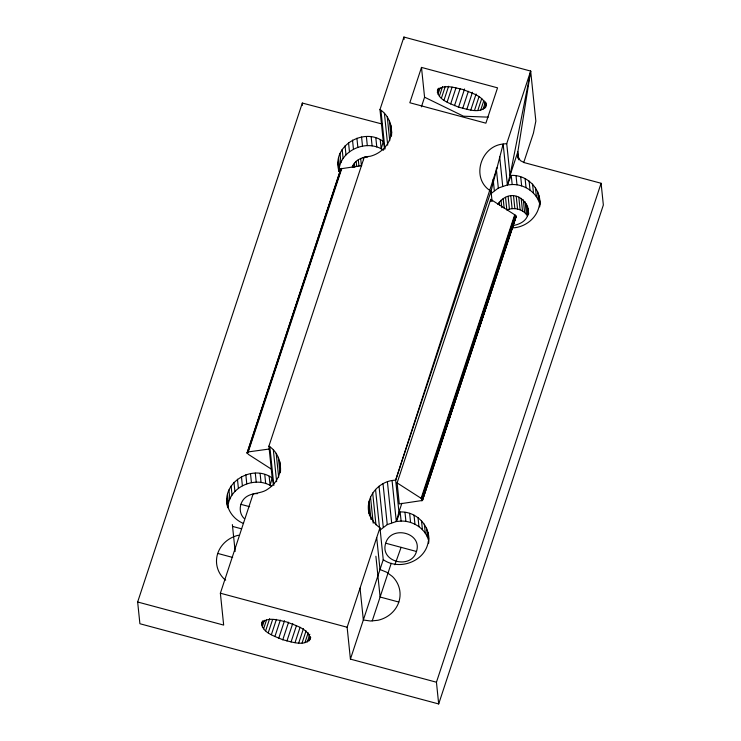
<?xml version="1.0" encoding="UTF-8"?>
<svg xmlns="http://www.w3.org/2000/svg" width="741" height="741" viewBox="0 0 741 741"><rect width="100%" height="100%" fill="white"/><g stroke="black" fill="none" stroke-linecap="round" stroke-linejoin="round"><path stroke-width="1.11" d="M310.757 637.519C306.153 647.708 291.009 641.567 282.784 639.77C275.254 636.324 259.563 632.129 262.268 621.291M486.513 104.972C481.854 115.077 466.774 108.964 458.559 107.167C451.028 103.731 435.402 99.553 438.024 88.744M280.413 472.712C281.302 462.616 277.903 451.769 268.909 446.147L364.266 157.185L365.47 157.101M391.48 136.159C392.378 126.063 388.969 115.216 379.976 109.594L403.919 37.05L530.676 71.08L535.845 121.079L533.437 133.111L523.711 162.585M428.567 543.477C431.419 526.388 416.146 510.401 398.954 512.059L396.305 521.525L387.247 524.619L379.772 530.306M539.643 206.915C542.495 189.835 527.212 173.839 510.03 175.506L507.372 184.963L498.322 188.057L490.848 193.744M271.567 469.275L248.522 454.474L247.068 452.834L248.254 451.917L269.252 449.027M422.555 500.231L421.129 498.322L397.12 482.91L490.699 199.357L514.708 214.77L516.134 216.678L422.426 500.462L399.288 503.917L397.12 482.91M227.459 506.548C221.077 482.178 252.829 463.699 272.197 478.028L273.457 484.512M227.839 507.761C228.608 487.124 254.941 475.444 271.688 486.291M339.193 170.93C330.764 146.477 363.794 126.767 383.273 141.475L384.736 149.034M383.56 150.219C366.869 138.604 339.684 150.191 338.915 171.199L337.979 162.14M369.037 513.569C364.887 497.016 379.003 480.474 395.666 480.177L491.024 191.215L503.148 144.023L506.733 143.624L530.676 71.08L517.866 151.766L510.03 175.506L506.733 143.624M497.795 204.303C516.783 177.886 546.589 219.234 513.068 225.588M510.03 175.506L530.676 71.08M280.172 470.433C279.051 478.075 274.337 484.873 267.899 489.051C261.795 493.673 253.607 492.459 247.216 496.257C239.575 500.684 237.657 512.207 244.141 518.468M391.248 133.88C389.71 144.81 380.744 153.637 370.213 156.277C363.071 156.759 354.902 159.676 352.244 166.984M385.7 543.209C379.475 562.206 411.301 569.792 416.488 551.48C422.713 532.492 390.896 524.887 385.7 543.209L416.488 551.48M428.335 541.208C425.695 561.391 399.353 571.098 383.245 559.659L379.957 527.777C374.001 523.748 369.74 517.301 368.685 510.16M539.411 204.655C537.577 217.91 524.823 227.876 511.698 227.904M310.034 639.715C309.812 628.979 295.214 625.487 286.989 622.051C279.227 620.523 267.288 615.984 261.545 623.487M485.8 107.112C485.587 96.376 470.989 92.894 462.755 89.448C455.002 87.92 443.062 83.381 437.32 90.884M497.091 167.623L395.666 480.177L398.954 512.059L401.863 503.269M517.588 155.851L520.33 160.584L524.146 162.603L601.099 183.268L603.35 205.007L438.681 703.95L139.901 623.737L137.65 601.998L302.319 103.055L382.208 124.053M247.068 452.834L340.804 168.791L361.728 165.632M247.151 453.14L341.055 168.596M247.346 453.455L341.397 168.457M248.254 451.917L341.833 168.364M137.65 601.998L223.662 625.089L220.373 593.208L253.2 493.747L254.395 493.654M421.49 67.412L409.829 102.749L485.883 123.173L497.544 87.836L421.49 67.412L424.574 97.21L421.397 106.852M261.536 625.098L262.99 620.708M437.31 92.495L438.728 88.216M262.24 626.886L264.407 620.3M438.005 94.283L440.126 87.855M263.611 628.794L266.51 620.013M439.385 96.191L442.572 86.558M265.639 630.776L269.622 618.707M441.404 98.173L445.295 86.401M268.242 632.777L272.586 619.606M444.007 100.174L448.601 86.252M271.354 634.722L276.421 619.356M447.119 102.128L452.066 87.132M274.883 636.575L280.32 620.115M450.658 103.972L455.956 87.91M278.727 638.279L284.525 620.708M454.502 105.676L460.161 88.54M282.784 639.77L288.582 622.208M458.559 107.167L464.57 88.966M286.934 641.021L292.732 623.459M462.708 108.418L468.358 91.282M291.046 641.984L296.483 625.524M466.821 109.39L472.471 92.254M295.02 642.651L300.086 627.275M470.794 110.048L476.093 93.987M298.725 642.975L303.44 628.711M474.499 110.381L479.094 96.46M302.069 642.975L306.052 630.897M477.834 110.372L481.724 98.59M304.94 642.623L308.2 632.749M480.714 110.029L483.892 100.387M307.265 641.956L309.803 634.268M483.039 109.353L485.512 101.86M308.978 640.974L310.433 636.584M484.753 108.371L486.522 103.018M438.681 703.95L436.44 682.211L350.419 659.12L347.131 627.238L379.957 527.777M350.419 659.12L383.245 559.659M372.241 620.856L391.248 563.271M421.129 498.322L514.708 214.77M421.61 498.665L515.19 215.112M422.009 498.999L515.588 215.455M421.833 500.786L515.884 215.788M422.175 500.647L516.079 216.113M422.426 500.462L516.162 216.409M436.44 682.211L601.099 183.268M394.879 564.772L401.094 547.349M512.179 184.518L507.372 184.963L511.244 175.46L512.179 184.518C524.572 184.185 537.086 192.475 539.939 204.84M401.103 521.071L396.305 521.525L400.168 512.022L401.103 521.071C413.07 520.793 425.362 528.463 428.52 540.337M340.804 168.791L340.925 169.911M516.134 216.678L515.412 217.243M527.379 215.844C523.257 209.082 513.921 206.878 506.853 209.999L505.538 197.319M365.943 157.083L367.758 157.055M254.867 493.645L257.599 493.599M488.254 117.152L463.505 116.207L424.574 97.21M240.834 504.325L249.634 506.687M232.563 526.416L241.612 528.842M217.743 553.434L232.655 557.436M398.825 602.044L380.105 597.024L375.891 556.241M220.373 593.208L347.131 627.238M243.576 523.507C235.092 520.099 228.404 512.309 227.107 503.148M225.69 580.12L224.115 578.943A28.436 26.25 -5.9 0 1 238.537 535.215M539.615 200.2L539.846 202.46M539.003 195.791L539.828 203.71M537.596 191.549L538.531 200.607M535.428 187.603L536.364 196.661M532.566 184.064L533.501 193.114M529.083 181.026L530.019 190.085M525.1 178.59L526.036 187.649M528.138 208.666L528.685 213.945M528.25 211.185L528.472 213.297M527.564 206.202L528.324 213.603M526.545 203.877L527.749 215.501M525.11 201.747L526.425 214.427M523.313 199.875L524.619 212.556M520.71 176.821L521.645 185.88M517.866 151.766L518.691 159.769M518.015 157.685L517.542 153.109L517.829 158.139M521.182 198.319L522.498 211M518.802 197.125L520.117 209.805M516.042 175.765L516.977 184.824M516.227 196.319L517.542 208.999M513.541 195.939L514.847 208.619M510.808 195.976L512.114 208.656M507.372 184.963L503.148 144.023C480.363 146.042 470.526 179.044 491.024 191.215L492.089 201.469M508.113 196.439L509.428 209.119M499.656 156.592L502.713 186.158M503.158 198.588L504.139 208.101M501.027 200.209L501.796 207.6M496.322 168.726L498.322 188.057M499.23 202.126L499.554 205.294M493.154 179.239L494.33 190.613M490.699 199.357L490.922 201.571M403.919 37.05L404.151 39.319M390.84 125.016L391.665 132.972M389.433 120.774L390.961 135.557M387.265 116.828L389.738 140.707M427.937 532.344L428.631 539.133M384.403 113.29L387.691 145.134M426.529 528.101L427.464 537.16M424.352 524.156L425.297 533.214M380.93 110.252L384.922 148.922M379.976 109.594L383.273 141.475L381.17 148.756L380.226 139.706M421.49 520.617L422.426 529.676M418.017 517.588L418.952 526.638M375.835 137.928L376.78 146.987M414.024 515.152L414.96 524.202M371.176 136.881L372.112 145.931M409.634 513.374L410.57 522.433M366.378 136.566L367.314 145.625M404.975 512.327L405.911 521.386M361.571 137.02L362.506 146.079M363.247 157.555L363.47 159.667M360.672 158.435L361.441 165.827M356.912 138.215L357.847 147.264M392.072 480.585L396.305 521.525M358.292 159.695L358.95 166.04M356.162 161.316L356.708 166.595M352.521 140.114L353.457 149.173M387.413 481.78L391.637 522.711M354.355 163.233L354.8 167.466M352.929 165.41L353.142 167.522M348.52 142.661L349.465 151.72M383.014 483.678L387.247 524.619M345.047 145.801L345.982 154.86M379.022 486.226L383.254 527.166M342.175 149.423L343.111 158.481M375.539 489.366L379.54 528.027M340.008 153.433L340.943 162.492M338.591 157.713L339.526 166.771M372.677 492.987L375.965 524.832M376.706 537.633L379.994 569.514L386.746 572.256L392.461 576.544A28.436 26.25 -5.9 0 1 378.03 620.263L370.648 621.023L363.34 619.995L360.043 588.113M338.294 167.725L338.646 171.125M370.509 496.998L373.205 523.155M369.092 501.277L370.972 519.478M368.481 505.714L369.537 515.94M302.319 103.055L302.55 105.342M279.774 461.569L280.478 468.395M278.366 457.336L279.894 472.119M276.198 453.381L278.662 477.269M273.336 449.843L276.625 481.687M269.854 446.814L273.846 485.475M268.909 446.147L272.197 478.028L270.095 485.318L269.159 476.259M264.769 474.49L265.704 483.549M260.1 473.434L261.045 482.493M255.302 473.129L256.238 482.187M250.504 473.573L251.44 482.632M245.836 474.768L246.772 483.827M241.446 476.667L242.381 485.726M237.453 479.223L238.389 488.282M233.971 482.354L234.906 491.413M231.109 485.985L232.044 495.034M228.932 489.996L229.867 499.045M232.368 524.6L235.147 551.461M227.524 494.275L228.46 503.334M226.903 498.702L227.728 506.631"/></g></svg>
